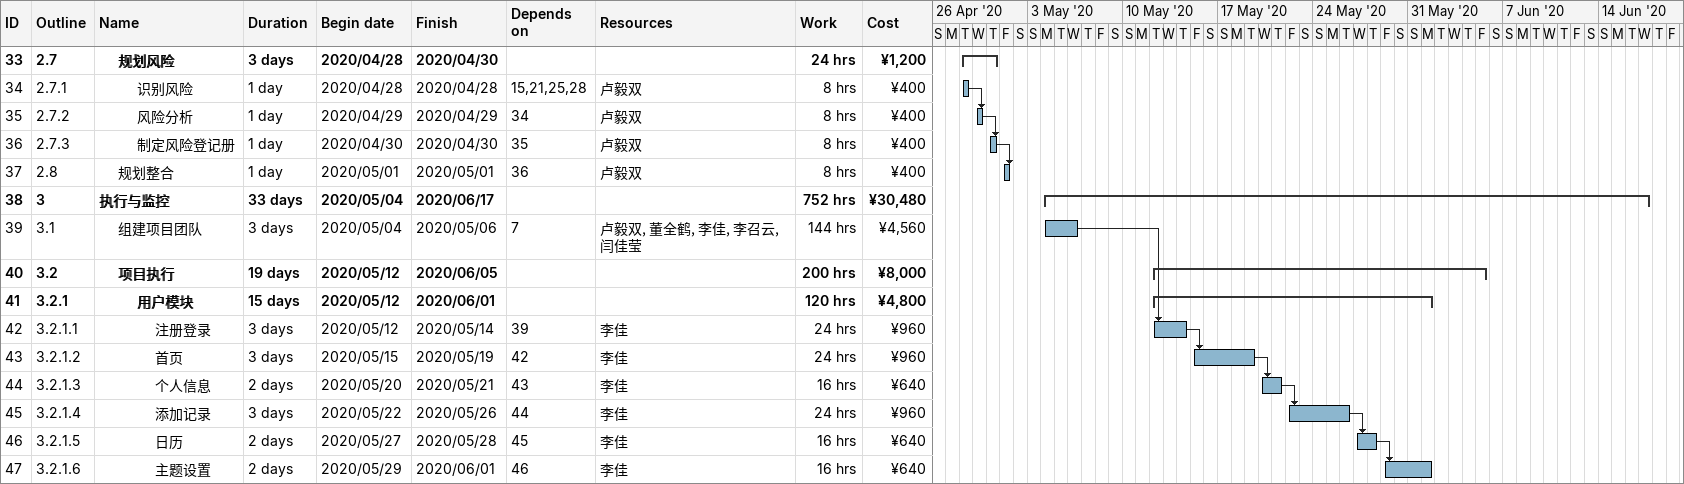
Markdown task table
| ID | WBS | Task | Duration | Start | Finish | Predecessors | Resources | Work (h) | Cost (¥) |
|---|---|---|---|---|---|---|---|---|---|
| 33 | 2.7 | **规划风险** | 3d | 2020-04-28 | 2020-04-30 |  |  | 24 | 1200 |
| 34 | 2.7.1 | 识别风险 | 1d | 2020-04-28 | 2020-04-28 | 15, 21, 25, 28 | 卢毅双 | 8 | 400 |
| 35 | 2.7.2 | 风险分析 | 1d | 2020-04-29 | 2020-04-29 | 34 | 卢毅双 | 8 | 400 |
| 36 | 2.7.3 | 制定风险登记册 | 1d | 2020-04-30 | 2020-04-30 | 35 | 卢毅双 | 8 | 400 |
| 37 | 2.8 | 规划整合 | 1d | 2020-05-01 | 2020-05-01 | 36 | 卢毅双 | 8 | 400 |
| 38 | 3 | **执行与监控** | 33d | 2020-05-04 | 2020-06-17 |  |  | 752 | 30480 |
| 39 | 3.1 | 组建项目团队 | 3d | 2020-05-04 | 2020-05-06 | 7 | 卢毅双, 董全鹤, 李佳, 李召云, 闫佳莹 | 144 | 4560 |
| 40 | 3.2 | **项目执行** | 19d | 2020-05-12 | 2020-06-05 |  |  | 200 | 8000 |
| 41 | 3.2.1 | **用户模块** | 15d | 2020-05-12 | 2020-06-01 |  |  | 120 | 4800 |
| 42 | 3.2.1.1 | 注册登录 | 3d | 2020-05-12 | 2020-05-14 | 39 | 李佳 | 24 | 960 |
| 43 | 3.2.1.2 | 首页 | 3d | 2020-05-15 | 2020-05-19 | 42 | 李佳 | 24 | 960 |
| 44 | 3.2.1.3 | 个人信息 | 2d | 2020-05-20 | 2020-05-21 | 43 | 李佳 | 16 | 640 |
| 45 | 3.2.1.4 | 添加记录 | 3d | 2020-05-22 | 2020-05-26 | 44 | 李佳 | 24 | 960 |
| 46 | 3.2.1.5 | 日历 | 2d | 2020-05-27 | 2020-05-28 | 45 | 李佳 | 16 | 640 |
| 47 | 3.2.1.6 | 主题设置 | 2d | 2020-05-29 | 2020-06-01 | 46 | 李佳 | 16 | 640 |
